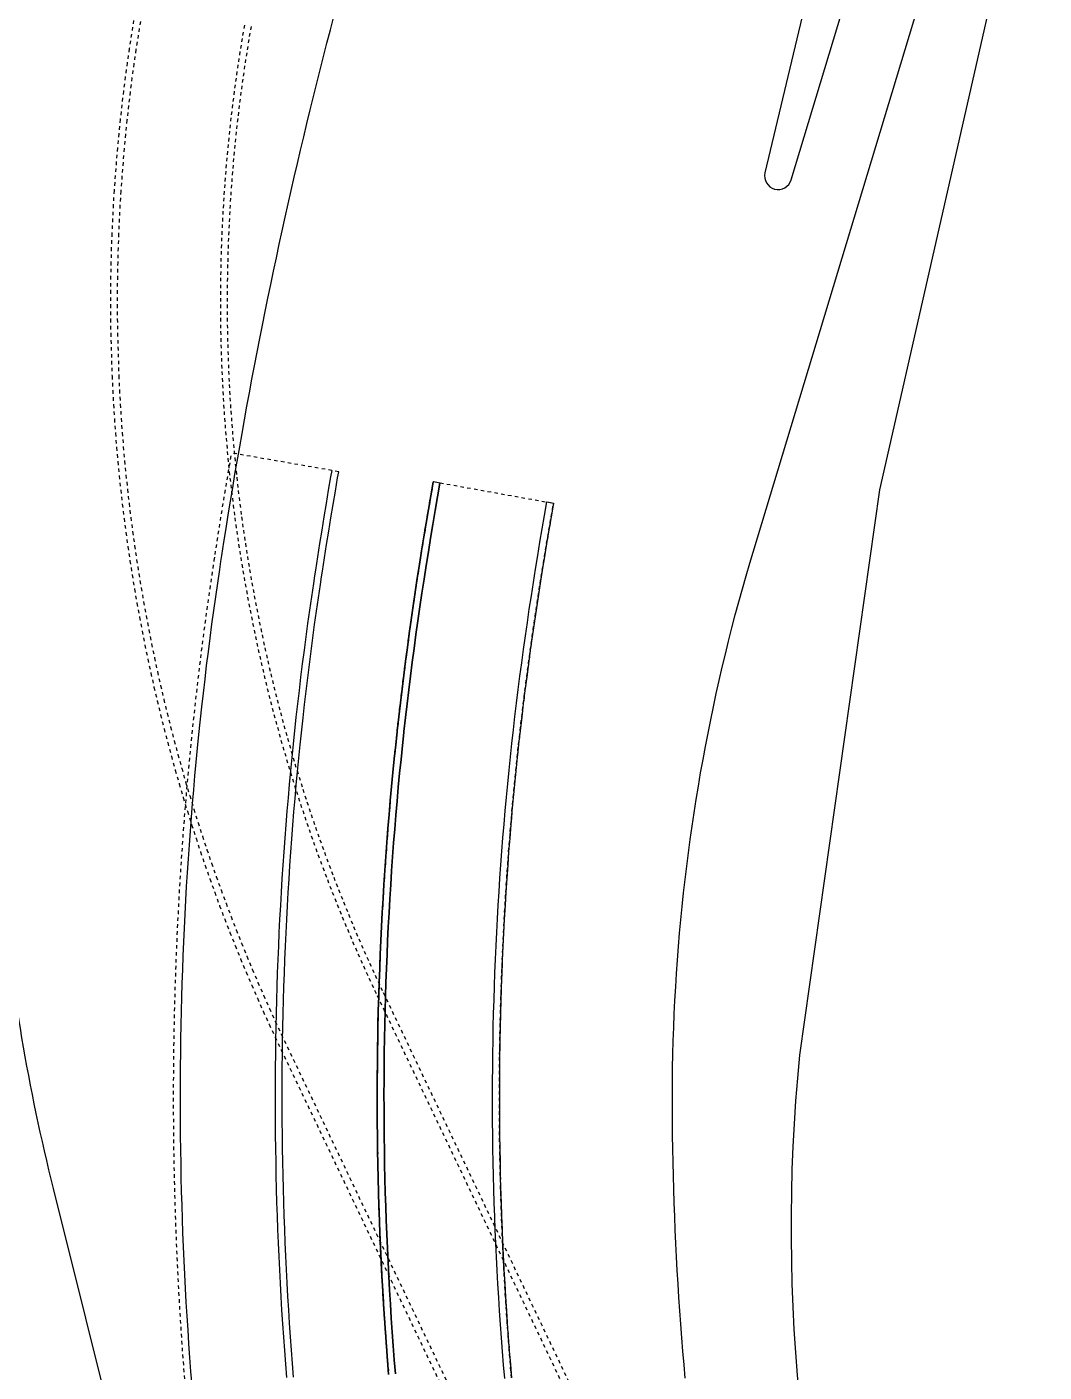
# Model space of a CAD drawing. Header units: millimetres. Extents: x 152904052 to 153933663, y 538271515 to 539240469.
# Drawn here: x 153545654 to 153546404, y 539110870 to 539111861 of the extents above; entities that cross this region are included whole.
import ezdxf

# ---------------------------------------------------------------- set-up
doc = ezdxf.new("R2010")
doc.units = ezdxf.units.MM
doc.linetypes.add('HIDDEN', pattern=[5.08, 2.54, -2.54])
doc.layers.add('BORD', color=7, linetype='Continuous')

msp = doc.modelspace()

# ---------------------------------------------------------------- linework, layer by layer
at = {"layer": 'BORD', "color": 137}
for points in [[(153546394.86, 539112576.9), (153546198.22, 539111753.14, 0.970823), (153546217.52, 539111747.93), (153546379.82, 539112284.89)], [(153546139.5, 539110865.24), (153546138.61, 539110875.16), (153546137.76, 539110885.08), (153546136.96, 539110895), (153546136.2, 539110904.93), (153546135.49, 539110914.86), (153546134.82, 539110924.79), (153546134.19, 539110934.73), (153546133.6, 539110944.67), (153546133.07, 539110954.61), (153546132.57, 539110964.55), (153546132.12, 539110974.5), (153546131.71, 539110984.45), (153546131.34, 539110994.39), (153546131.02, 539111004.35), (153546130.75, 539111014.3), (153546130.51, 539111024.25), (153546130.33, 539111034.2), (153546130.18, 539111044.16), (153546130.08, 539111054.11), (153546130.02, 539111064.07), (153546130.01, 539111074.01), (153546130.06, 539111083.94), (153546130.19, 539111093.87), (153546130.38, 539111103.8), (153546130.65, 539111113.72), (153546130.99, 539111123.65), (153546131.4, 539111133.57), (153546131.87, 539111143.48), (153546132.42, 539111153.4), (153546133.05, 539111163.31), (153546133.74, 539111173.21), (153546134.5, 539111183.11), (153546135.33, 539111193), (153546136.24, 539111202.89), (153546137.21, 539111212.77), (153546138.25, 539111222.65), (153546139.37, 539111232.51), (153546140.56, 539111242.37), (153546141.81, 539111252.22), (153546143.14, 539111262.06), (153546144.53, 539111271.89), (153546146, 539111281.71), (153546147.54, 539111291.52), (153546149.14, 539111301.31), (153546150.82, 539111311.1), (153546152.57, 539111320.87), (153546154.38, 539111330.63), (153546156.27, 539111340.38), (153546158.23, 539111350.12), (153546160.25, 539111359.84), (153546162.35, 539111369.54), (153546164.51, 539111379.23), (153546166.74, 539111388.9), (153546169.05, 539111398.56), (153546171.42, 539111408.2), (153546173.86, 539111417.83), (153546176.36, 539111427.43), (153546178.94, 539111437.02), (153546181.59, 539111446.59), (153546184.3, 539111456.14), (153546187.08, 539111465.68), (153546189.46, 539111473.64), (153546419.79, 539112235.66, -0.926493)], [(153546430.71, 539112171.11), (153546282.7, 539111519.63), (153546223.6, 539111103.17, 0.10344), (153546281.84, 539110570.89)]]:
    msp.add_lwpolyline(points, format="xyb", dxfattribs=at)
for points in [[(153545810.25, 539111545.8), (153545811.18, 539111551.16), (153545812.94, 539111561.16), (153545814.73, 539111571.14), (153545816.55, 539111581.12), (153545818.39, 539111591.1), (153545820.26, 539111601.07), (153545822.15, 539111611.04), (153545824.08, 539111621), (153545826.02, 539111630.96), (153545828, 539111640.91), (153545830, 539111650.86), (153545832.02, 539111660.8), (153545834.08, 539111670.73), (153545836.16, 539111680.66), (153545838.26, 539111690.59), (153545840.39, 539111700.51), (153545842.55, 539111710.42), (153545844.74, 539111720.33), (153545846.95, 539111730.23), (153545849.18, 539111740.12), (153545851.45, 539111750.01), (153545853.74, 539111759.9), (153545856.05, 539111769.78), (153545858.39, 539111779.65), (153545860.76, 539111789.51), (153545863.15, 539111799.37), (153545865.57, 539111809.23), (153545868.02, 539111819.07), (153545870.49, 539111828.91), (153545872.99, 539111838.74), (153545875.51, 539111848.57), (153545878.06, 539111858.39), (153545880.64, 539111868.2)], [(153545776.1, 539110860.04), (153545775.29, 539110870.22), (153545774.53, 539110880.41), (153545773.8, 539110890.59), (153545773.11, 539110900.78), (153545772.47, 539110910.98), (153545771.86, 539110921.17), (153545771.29, 539110931.37), (153545770.76, 539110941.57), (153545770.27, 539110951.78), (153545769.82, 539110961.98), (153545769.41, 539110972.19), (153545769.04, 539110982.39), (153545768.72, 539110992.6), (153545768.43, 539111002.81), (153545768.18, 539111013.02), (153545767.96, 539111023.24), (153545767.79, 539111033.45), (153545767.66, 539111043.66), (153545767.57, 539111053.88), (153545767.52, 539111064.09), (153545767.51, 539111074.3), (153545767.54, 539111084.52), (153545767.61, 539111094.73), (153545767.71, 539111104.95), (153545767.86, 539111115.16), (153545768.05, 539111125.37), (153545768.28, 539111135.58), (153545768.54, 539111145.79), (153545768.85, 539111156), (153545769.2, 539111166.21), (153545769.58, 539111176.42), (153545770.01, 539111186.62), (153545770.47, 539111196.83), (153545770.98, 539111207.03), (153545771.52, 539111217.23), (153545772.11, 539111227.43), (153545772.73, 539111237.62), (153545773.4, 539111247.81), (153545774.1, 539111258), (153545774.85, 539111268.19), (153545775.63, 539111278.38), (153545776.45, 539111288.56), (153545777.32, 539111298.73), (153545778.22, 539111308.91), (153545779.16, 539111319.08), (153545780.14, 539111329.25), (153545781.16, 539111339.41), (153545783.32, 539111359.72), (153545784.46, 539111369.87), (153545785.64, 539111380.02), (153545786.86, 539111390.16), (153545788.12, 539111400.3), (153545789.42, 539111410.43), (153545790.76, 539111420.55), (153545792.13, 539111430.68), (153545793.55, 539111440.79), (153545796.49, 539111460.98), (153545797.37, 539111466.74), (153545798.03, 539111471.1), (153545799.58, 539111481.1), (153545801.16, 539111491.12), (153545802.76, 539111501.14), (153545804.39, 539111511.15), (153545806.05, 539111521.16), (153545807.73, 539111531.17), (153545810.23, 539111545.8)], [(153545845.87, 539110865.7), (153545845.09, 539110875.61), (153545844.34, 539110885.52), (153545843.63, 539110895.44), (153545842.96, 539110905.36), (153545842.33, 539110915.28), (153545841.74, 539110925.2), (153545841.19, 539110935.13), (153545840.67, 539110945.06), (153545840.2, 539110954.99), (153545839.76, 539110964.92), (153545839.36, 539110974.85), (153545839, 539110984.79), (153545838.68, 539110994.73), (153545838.4, 539111004.66), (153545838.16, 539111014.6), (153545837.95, 539111024.54), (153545837.79, 539111034.48), (153545837.66, 539111044.42), (153545837.57, 539111054.36), (153545837.52, 539111064.31), (153545837.51, 539111074.25), (153545837.54, 539111084.19), (153545837.6, 539111094.13), (153545837.71, 539111104.07), (153545837.85, 539111114.01), (153545838.03, 539111123.95), (153545838.26, 539111133.89), (153545838.52, 539111143.83), (153545838.81, 539111153.77), (153545839.15, 539111163.7), (153545839.53, 539111173.64), (153545839.94, 539111183.57), (153545840.39, 539111193.5), (153545840.89, 539111203.43), (153545841.42, 539111213.36), (153545841.99, 539111223.28), (153545842.59, 539111233.2), (153545843.24, 539111243.13), (153545843.93, 539111253.04), (153545844.65, 539111262.96), (153545845.41, 539111272.87), (153545846.21, 539111282.78), (153545847.05, 539111292.69), (153545847.93, 539111302.59), (153545848.85, 539111312.49), (153545849.8, 539111322.38), (153545850.79, 539111332.21), (153545852.91, 539111352.11), (153545854.01, 539111361.93), (153545855.16, 539111371.8), (153545856.35, 539111381.67), (153545857.57, 539111391.54), (153545858.83, 539111401.4), (153545860.13, 539111411.25), (153545861.47, 539111421.11), (153545862.84, 539111430.88), (153545865.74, 539111450.7), (153545866.57, 539111456.23), (153545867.22, 539111460.46), (153545868.74, 539111470.31), (153545870.29, 539111480.15), (153545871.86, 539111489.98), (153545873.47, 539111499.81), (153545875.09, 539111509.64), (153545876.75, 539111519.46), (153545878.42, 539111529.28), (153545879.21, 539111533.82)], [(153545850.85, 539110866.1), (153545850.07, 539110875.99), (153545849.33, 539110885.89), (153545848.62, 539110895.79), (153545847.95, 539110905.69), (153545847.32, 539110915.59), (153545846.73, 539110925.49), (153545846.18, 539110935.4), (153545845.67, 539110945.31), (153545845.19, 539110955.22), (153545844.76, 539110965.13), (153545844.36, 539110975.05), (153545844, 539110984.96), (153545843.68, 539110994.88), (153545843.4, 539111004.8), (153545843.16, 539111014.71), (153545842.95, 539111024.63), (153545842.79, 539111034.56), (153545842.66, 539111044.48), (153545842.57, 539111054.4), (153545842.52, 539111064.32), (153545842.51, 539111074.24), (153545842.54, 539111084.16), (153545842.6, 539111094.09), (153545842.71, 539111104.01), (153545842.85, 539111113.93), (153545843.03, 539111123.85), (153545843.25, 539111133.77), (153545843.51, 539111143.69), (153545843.81, 539111153.61), (153545844.15, 539111163.52), (153545844.52, 539111173.44), (153545844.94, 539111183.35), (153545845.39, 539111193.26), (153545845.88, 539111203.17), (153545846.41, 539111213.08), (153545846.98, 539111222.99), (153545847.58, 539111232.89), (153545848.23, 539111242.79), (153545848.91, 539111252.69), (153545849.64, 539111262.58), (153545850.4, 539111272.48), (153545851.2, 539111282.37), (153545852.04, 539111292.25), (153545852.91, 539111302.14), (153545853.83, 539111312.02), (153545854.78, 539111321.89), (153545855.76, 539111331.69), (153545857.88, 539111351.57), (153545858.98, 539111361.36), (153545860.12, 539111371.21), (153545861.31, 539111381.07), (153545862.53, 539111390.91), (153545863.79, 539111400.75), (153545865.09, 539111410.59), (153545866.43, 539111420.42), (153545867.79, 539111430.18), (153545870.68, 539111449.97), (153545871.51, 539111455.48), (153545872.16, 539111459.7), (153545873.68, 539111469.53), (153545875.23, 539111479.36), (153545876.8, 539111489.18), (153545878.4, 539111499), (153545880.02, 539111508.81), (153545881.68, 539111518.62), (153545883.35, 539111528.43), (153545884.14, 539111532.96)], [(153545920.93, 539110868), (153545920.1, 539110878.29), (153545919.32, 539110888.59), (153545918.57, 539110898.88), (153545917.87, 539110909.18), (153545917.22, 539110919.48), (153545916.6, 539110929.79), (153545916.03, 539110940.09), (153545915.5, 539110950.4), (153545915.02, 539110960.72), (153545914.57, 539110971.03), (153545914.17, 539110981.34), (153545913.82, 539110991.66), (153545913.5, 539111001.98), (153545913.23, 539111012.3), (153545913, 539111022.62), (153545912.82, 539111032.94), (153545912.68, 539111043.26), (153545912.58, 539111053.58), (153545912.52, 539111063.91), (153545912.51, 539111074.23), (153545912.54, 539111084.55), (153545912.61, 539111094.88), (153545912.73, 539111105.2), (153545912.89, 539111115.52), (153545913.09, 539111125.84), (153545913.34, 539111136.16), (153545913.62, 539111146.48), (153545913.96, 539111156.8), (153545914.33, 539111167.11), (153545914.75, 539111177.43), (153545915.21, 539111187.74), (153545915.71, 539111198.05), (153545916.26, 539111208.36), (153545916.84, 539111218.67), (153545917.48, 539111228.97), (153545918.15, 539111239.27), (153545918.87, 539111249.57), (153545919.63, 539111259.86), (153545920.43, 539111270.15), (153545921.28, 539111280.44), (153545922.17, 539111290.73), (153545923.1, 539111301.01), (153545924.08, 539111311.28), (153545925.09, 539111321.56), (153545926.15, 539111331.82), (153545927.19, 539111341.44), (153545927.27, 539111342.16), (153545928.4, 539111352.35), (153545929.59, 539111362.59), (153545930.82, 539111372.83), (153545932.09, 539111383.06), (153545933.4, 539111393.29), (153545934.75, 539111403.5), (153545936.14, 539111413.7), (153545937.56, 539111423.9), (153545939.03, 539111434.08), (153545940.53, 539111444.26), (153545942.07, 539111454.42), (153545943.64, 539111464.58), (153545945.25, 539111474.73), (153545946.89, 539111484.87), (153545948.57, 539111494.99), (153545950.29, 539111505.11), (153545952.03, 539111515.22), (153545953.81, 539111525.32), (153545953.87, 539111525.65), (153545953.81, 539111525.32), (153545952.03, 539111515.22), (153545950.29, 539111505.11), (153545948.57, 539111494.99), (153545946.89, 539111484.87), (153545945.25, 539111474.73), (153545943.64, 539111464.58), (153545942.07, 539111454.42), (153545940.53, 539111444.26), (153545939.03, 539111434.08), (153545937.56, 539111423.9), (153545936.14, 539111413.7), (153545934.75, 539111403.5), (153545933.4, 539111393.29), (153545932.09, 539111383.06), (153545930.82, 539111372.83), (153545929.59, 539111362.59), (153545928.4, 539111352.35), (153545927.27, 539111342.16), (153545927.19, 539111341.44), (153545926.15, 539111331.82), (153545925.09, 539111321.56), (153545924.08, 539111311.28), (153545923.1, 539111301.01), (153545922.17, 539111290.73), (153545921.28, 539111280.44), (153545920.43, 539111270.15), (153545919.63, 539111259.86), (153545918.87, 539111249.57), (153545918.15, 539111239.27), (153545917.48, 539111228.97), (153545916.84, 539111218.67), (153545916.26, 539111208.36), (153545915.71, 539111198.05), (153545915.21, 539111187.74), (153545914.75, 539111177.43), (153545914.33, 539111167.11), (153545913.96, 539111156.8), (153545913.62, 539111146.48), (153545913.34, 539111136.16), (153545913.09, 539111125.84), (153545912.89, 539111115.52), (153545912.73, 539111105.2), (153545912.61, 539111094.88), (153545912.54, 539111084.55), (153545912.51, 539111074.23), (153545912.52, 539111063.91), (153545912.58, 539111053.58), (153545912.68, 539111043.26), (153545912.82, 539111032.94), (153545913, 539111022.62), (153545913.23, 539111012.3), (153545913.5, 539111001.98), (153545913.82, 539110991.66), (153545914.17, 539110981.34), (153545914.57, 539110971.03), (153545915.02, 539110960.72), (153545915.5, 539110950.4), (153545916.03, 539110940.09), (153545916.6, 539110929.79), (153545917.22, 539110919.48), (153545917.87, 539110909.18), (153545918.57, 539110898.88), (153545919.32, 539110888.59), (153545920.1, 539110878.29), (153545920.93, 539110868)], [(153545925.92, 539110868.42), (153545925.09, 539110878.68), (153545924.3, 539110888.96), (153545923.56, 539110899.23), (153545922.86, 539110909.51), (153545922.21, 539110919.79), (153545921.59, 539110930.08), (153545921.02, 539110940.36), (153545920.5, 539110950.65), (153545920.01, 539110960.94), (153545919.57, 539110971.23), (153545919.17, 539110981.53), (153545918.81, 539110991.82), (153545918.5, 539111002.12), (153545918.23, 539111012.42), (153545918, 539111022.72), (153545917.82, 539111033.02), (153545917.68, 539111043.32), (153545917.58, 539111053.62), (153545917.52, 539111063.92), (153545917.51, 539111074.23), (153545917.54, 539111084.53), (153545917.61, 539111094.83), (153545917.73, 539111105.13), (153545917.89, 539111115.43), (153545918.09, 539111125.73), (153545918.33, 539111136.03), (153545918.62, 539111146.33), (153545918.95, 539111156.63), (153545919.33, 539111166.92), (153545919.74, 539111177.22), (153545920.2, 539111187.51), (153545920.7, 539111197.8), (153545921.25, 539111208.08), (153545921.84, 539111218.37), (153545922.47, 539111228.65), (153545923.14, 539111238.93), (153545923.86, 539111249.21), (153545924.62, 539111259.48), (153545925.42, 539111269.75), (153545926.26, 539111280.02), (153545927.15, 539111290.29), (153545928.08, 539111300.55), (153545929.05, 539111310.8), (153545930.07, 539111321.05), (153545931.13, 539111331.3), (153545932.16, 539111340.9), (153545932.24, 539111341.61), (153545933.37, 539111351.78), (153545934.56, 539111362.01), (153545935.78, 539111372.23), (153545937.05, 539111382.44), (153545938.36, 539111392.64), (153545939.7, 539111402.83), (153545941.09, 539111413.02), (153545942.51, 539111423.19), (153545943.97, 539111433.36), (153545945.47, 539111443.52), (153545947.01, 539111453.67), (153545948.58, 539111463.81), (153545950.19, 539111473.94), (153545951.83, 539111484.06), (153545953.5, 539111494.17), (153545955.22, 539111504.27), (153545956.96, 539111514.36), (153545958.74, 539111524.45), (153545958.79, 539111524.77), (153545958.74, 539111524.45), (153545956.96, 539111514.36), (153545955.22, 539111504.27), (153545953.5, 539111494.17), (153545951.83, 539111484.06), (153545950.19, 539111473.94), (153545948.58, 539111463.81), (153545947.01, 539111453.67), (153545945.47, 539111443.52), (153545943.97, 539111433.36), (153545942.51, 539111423.19), (153545941.09, 539111413.02), (153545939.7, 539111402.83), (153545938.36, 539111392.64), (153545937.05, 539111382.44), (153545935.78, 539111372.23), (153545934.56, 539111362.01), (153545933.37, 539111351.78), (153545932.24, 539111341.61), (153545932.16, 539111340.9), (153545931.13, 539111331.3), (153545930.07, 539111321.05), (153545929.05, 539111310.8), (153545928.08, 539111300.55), (153545927.15, 539111290.29), (153545926.26, 539111280.02), (153545925.42, 539111269.75), (153545924.62, 539111259.48), (153545923.86, 539111249.21), (153545923.14, 539111238.93), (153545922.47, 539111228.65), (153545921.84, 539111218.37), (153545921.25, 539111208.08), (153545920.7, 539111197.8), (153545920.2, 539111187.51), (153545919.74, 539111177.22), (153545919.33, 539111166.92), (153545918.95, 539111156.63), (153545918.62, 539111146.33), (153545918.33, 539111136.03), (153545918.09, 539111125.73), (153545917.89, 539111115.43), (153545917.73, 539111105.13), (153545917.61, 539111094.83), (153545917.54, 539111084.53), (153545917.51, 539111074.23), (153545917.52, 539111063.92), (153545917.58, 539111053.62), (153545917.68, 539111043.32), (153545917.82, 539111033.02), (153545918, 539111022.72), (153545918.23, 539111012.42), (153545918.5, 539111002.12), (153545918.81, 539110991.82), (153545919.17, 539110981.53), (153545919.57, 539110971.23), (153545920.01, 539110960.94), (153545920.5, 539110950.65), (153545921.02, 539110940.36), (153545921.59, 539110930.08), (153545922.21, 539110919.79), (153545922.86, 539110909.51), (153545923.56, 539110899.23), (153545924.3, 539110888.96), (153545925.09, 539110878.68), (153545925.92, 539110868.42)], [(153546006.49, 539110865.07), (153546005.64, 539110875.01), (153546004.84, 539110884.94), (153546004.08, 539110894.88), (153546003.37, 539110904.83), (153546002.69, 539110914.77), (153546002.06, 539110924.72), (153546001.46, 539110934.67), (153546000.91, 539110944.63), (153546000.4, 539110954.58), (153545999.93, 539110964.54), (153545999.5, 539110974.5), (153545999.12, 539110984.46), (153545998.77, 539110994.42), (153545998.47, 539111004.39), (153545998.21, 539111014.35), (153545997.99, 539111024.32), (153545997.81, 539111034.29), (153545997.67, 539111044.25), (153545997.58, 539111054.22), (153545997.52, 539111064.19), (153545997.51, 539111074.16), (153545997.54, 539111084.13), (153545997.61, 539111094.1), (153545997.72, 539111104.06), (153545997.88, 539111114.03), (153545998.07, 539111124), (153545998.31, 539111133.96), (153545998.59, 539111143.93), (153545998.91, 539111153.89), (153545999.27, 539111163.86), (153545999.67, 539111173.82), (153546000.11, 539111183.77), (153546000.6, 539111193.73), (153546001.13, 539111203.69), (153546001.7, 539111213.64), (153546002.31, 539111223.59), (153546002.96, 539111233.54), (153546003.65, 539111243.48), (153546004.39, 539111253.42), (153546005.16, 539111263.36), (153546005.98, 539111273.3), (153546006.84, 539111283.23), (153546007.74, 539111293.16), (153546008.68, 539111303.08), (153546009.66, 539111313), (153546010.69, 539111322.92), (153546011.75, 539111332.82), (153546012.86, 539111342.74), (153546014.01, 539111352.64), (153546015.19, 539111362.54), (153546016.42, 539111372.43), (153546017.69, 539111382.32), (153546018.99, 539111392.21), (153546020.34, 539111402.09), (153546021.72, 539111411.96), (153546023.14, 539111421.83), (153546024.59, 539111431.7), (153546026.09, 539111441.56), (153546027.61, 539111451.41), (153546029.18, 539111461.26), (153546030.77, 539111471.11), (153546032.4, 539111480.95), (153546034.07, 539111490.78), (153546035.77, 539111500.61), (153546037.53, 539111510.63)], [(153546042.45, 539111509.74), (153546040.69, 539111499.75), (153546039, 539111489.94), (153546037.34, 539111480.12), (153546035.71, 539111470.3), (153546034.11, 539111460.47), (153546032.55, 539111450.64), (153546031.03, 539111440.8), (153546029.54, 539111430.96), (153546028.09, 539111421.11), (153546026.67, 539111411.26), (153546025.29, 539111401.4), (153546023.95, 539111391.54), (153546022.65, 539111381.68), (153546021.38, 539111371.81), (153546020.16, 539111361.93), (153546018.97, 539111352.05), (153546017.83, 539111342.17), (153546016.72, 539111332.27), (153546016.66, 539111331.74), (153546015.66, 539111322.39), (153546014.64, 539111312.5), (153546013.66, 539111302.6), (153546012.72, 539111292.69), (153546011.82, 539111282.79), (153546010.96, 539111272.88), (153546010.15, 539111262.96), (153546009.37, 539111253.04), (153546008.64, 539111243.12), (153546007.95, 539111233.2), (153546007.3, 539111223.27), (153546006.69, 539111213.34), (153546006.12, 539111203.41), (153546005.59, 539111193.48), (153546005.11, 539111183.54), (153546004.67, 539111173.6), (153546004.26, 539111163.66), (153546003.9, 539111153.72), (153546003.58, 539111143.78), (153546003.31, 539111133.84), (153546003.07, 539111123.89), (153546002.87, 539111113.94), (153546002.72, 539111104), (153546002.61, 539111094.05), (153546002.54, 539111084.1), (153546002.51, 539111074.15), (153546002.52, 539111064.21), (153546002.58, 539111054.26), (153546002.67, 539111044.31), (153546002.81, 539111034.36), (153546002.99, 539111024.42), (153546003.21, 539111014.47), (153546003.47, 539111004.53), (153546003.77, 539110994.58), (153546004.11, 539110984.64), (153546004.5, 539110974.7), (153546004.92, 539110964.76), (153546005.39, 539110954.83), (153546005.9, 539110944.89), (153546006.45, 539110934.96), (153546007.05, 539110925.03), (153546007.68, 539110915.1), (153546008.35, 539110905.18), (153546009.07, 539110895.25), (153546009.83, 539110885.34), (153546010.63, 539110875.42), (153546011.47, 539110865.51)]]:
    msp.add_lwpolyline(points, dxfattribs=at)
at = {"layer": 'BORD', "color": 133, "linetype": 'HIDDEN'}
for points in [[(153545733.07, 539111865.34), (153545729.8, 539111844.58), (153545728.29, 539111834.16), (153545726.87, 539111823.74), (153545725.54, 539111813.29), (153545723.13, 539111792.42), (153545722.05, 539111781.94), (153545721.07, 539111771.45), (153545718.63, 539111740.03), (153545717.99, 539111729.5), (153545716.97, 539111708.51), (153545716.59, 539111697.99), (153545716.3, 539111687.47), (153545716.1, 539111676.95), (153545715.98, 539111666.44), (153545715.95, 539111655.92), (153545716.01, 539111645.4), (153545716.16, 539111634.86), (153545717.12, 539111603.36), (153545717.62, 539111592.83), (153545718.2, 539111582.33), (153545718.87, 539111571.83), (153545719.62, 539111561.34), (153545720.47, 539111550.86), (153545721.4, 539111540.38), (153545722.41, 539111529.91), (153545723.52, 539111519.45), (153545724.71, 539111509), (153545725.99, 539111498.56), (153545727.35, 539111488.13), (153545728.8, 539111477.71), (153545730.34, 539111467.3), (153545731.96, 539111456.91), (153545733.67, 539111446.53), (153545735.47, 539111436.17), (153545737.35, 539111425.82), (153545739.32, 539111415.49), (153545741.37, 539111405.17), (153545743.51, 539111394.87), (153545745.73, 539111384.59), (153545748.04, 539111374.33), (153545750.44, 539111364.09), (153545752.92, 539111353.86), (153545755.48, 539111343.66), (153545758.13, 539111333.48), (153545760.86, 539111323.33), (153545763.68, 539111313.19), (153545766.58, 539111303.08), (153545769.57, 539111292.99), (153545772.63, 539111282.93), (153545775.79, 539111272.9), (153545779.02, 539111262.89), (153545782.34, 539111252.91), (153545785.74, 539111242.95), (153545789.22, 539111233.03), (153545792.79, 539111223.13), (153545796.44, 539111213.27), (153545800.17, 539111203.43), (153545803.98, 539111193.63), (153545807.87, 539111183.86), (153545811.84, 539111174.12), (153545815.9, 539111164.41), (153545820.03, 539111154.74), (153545824.24, 539111145.1), (153545828.54, 539111135.5), (153545832.91, 539111125.93), (153545837.33, 539111116.47), (153545841.76, 539111107.17), (153545846.06, 539111098.14), (153546285.04, 539110177.43)], [(153545738.01, 539111864.53), (153545734.75, 539111843.83), (153545733.24, 539111833.46), (153545731.83, 539111823.08), (153545730.5, 539111812.69), (153545728.1, 539111791.87), (153545727.03, 539111781.45), (153545726.05, 539111771.02), (153545723.62, 539111739.68), (153545722.98, 539111729.23), (153545721.97, 539111708.3), (153545721.59, 539111697.83), (153545721.3, 539111687.35), (153545721.1, 539111676.88), (153545720.98, 539111666.4), (153545720.95, 539111655.92), (153545721.01, 539111645.45), (153545721.16, 539111634.97), (153545722.12, 539111603.56), (153545722.61, 539111593.09), (153545723.19, 539111582.63), (153545723.86, 539111572.17), (153545724.61, 539111561.72), (153545725.45, 539111551.28), (153545726.38, 539111540.84), (153545727.39, 539111530.42), (153545728.49, 539111520), (153545729.68, 539111509.59), (153545730.95, 539111499.19), (153545732.31, 539111488.8), (153545733.75, 539111478.42), (153545735.28, 539111468.06), (153545736.9, 539111457.7), (153545738.6, 539111447.37), (153545740.39, 539111437.04), (153545742.27, 539111426.74), (153545744.23, 539111416.44), (153545746.27, 539111406.17), (153545748.4, 539111395.91), (153545750.62, 539111385.67), (153545752.92, 539111375.45), (153545755.3, 539111365.24), (153545757.77, 539111355.06), (153545760.32, 539111344.9), (153545762.96, 539111334.76), (153545765.68, 539111324.65), (153545768.49, 539111314.55), (153545771.38, 539111304.48), (153545774.35, 539111294.43), (153545777.41, 539111284.41), (153545780.55, 539111274.42), (153545783.77, 539111264.45), (153545787.08, 539111254.5), (153545790.46, 539111244.59), (153545793.93, 539111234.7), (153545797.49, 539111224.85), (153545801.12, 539111215.02), (153545804.83, 539111205.22), (153545808.63, 539111195.46), (153545812.51, 539111185.73), (153545816.46, 539111176.02), (153545820.5, 539111166.36), (153545824.62, 539111156.72), (153545828.82, 539111147.12), (153545833.09, 539111137.56), (153545837.45, 539111128.03), (153545841.86, 539111118.6), (153545846.27, 539111109.32), (153546289.55, 539110179.58)], [(153545814.63, 539111861.79), (153545812.98, 539111852.08), (153545811.41, 539111842.36), (153545809.92, 539111832.63), (153545808.5, 539111822.89), (153545807.17, 539111813.13), (153545805.93, 539111803.36), (153545804.76, 539111793.59), (153545803.67, 539111783.8), (153545802.67, 539111774), (153545801.74, 539111764.2), (153545800.9, 539111754.39), (153545800.14, 539111744.57), (153545799.46, 539111734.75), (153545798.86, 539111724.92), (153545798.34, 539111715.09), (153545797.91, 539111705.25), (153545797.55, 539111695.41), (153545797.28, 539111685.57), (153545797.09, 539111675.73), (153545796.98, 539111665.88), (153545796.96, 539111656.03), (153545797.01, 539111646.19), (153545797.15, 539111636.34), (153545797.37, 539111626.5), (153545797.67, 539111616.66), (153545798.05, 539111606.82), (153545798.51, 539111596.98), (153545799.06, 539111587.15), (153545799.68, 539111577.32), (153545800.39, 539111567.5), (153545801.18, 539111557.69), (153545802.05, 539111547.88), (153545803, 539111538.08), (153545804.04, 539111528.29), (153545805.15, 539111518.5), (153545807.62, 539111498.97), (153545808.98, 539111489.21), (153545810.42, 539111479.47), (153545811.94, 539111469.75), (153545813.54, 539111460.03), (153545815.22, 539111450.33), (153545816.98, 539111440.64), (153545818.82, 539111430.97), (153545820.75, 539111421.31), (153545822.75, 539111411.67), (153545824.83, 539111402.05), (153545826.99, 539111392.44), (153545829.23, 539111382.85), (153545831.55, 539111373.28), (153545833.95, 539111363.73), (153545836.43, 539111354.2), (153545838.99, 539111344.7), (153545841.63, 539111335.21), (153545844.35, 539111325.74), (153545847.14, 539111316.3), (153545852.96, 539111297.49), (153545855.99, 539111288.12), (153545859.1, 539111278.78), (153545862.28, 539111269.46), (153545865.54, 539111260.17), (153545868.88, 539111250.91), (153545875.78, 539111232.46), (153545879.35, 539111223.29), (153545883, 539111214.14), (153545886.71, 539111205.02), (153545890.51, 539111195.94), (153545894.38, 539111186.88), (153545898.32, 539111177.86), (153545902.34, 539111168.87), (153545906.44, 539111159.92), (153545910.61, 539111150.98), (153545912.46, 539111147.09), (153546358.15, 539110212.29)], [(153545819.56, 539111860.93), (153545817.91, 539111851.26), (153545816.35, 539111841.58), (153545814.86, 539111831.89), (153545813.46, 539111822.19), (153545812.13, 539111812.47), (153545810.89, 539111802.75), (153545809.72, 539111793.01), (153545808.64, 539111783.27), (153545807.64, 539111773.51), (153545806.72, 539111763.75), (153545805.88, 539111753.98), (153545805.12, 539111744.21), (153545804.45, 539111734.43), (153545803.85, 539111724.64), (153545803.34, 539111714.85), (153545802.9, 539111705.05), (153545802.55, 539111695.25), (153545802.28, 539111685.45), (153545802.09, 539111675.65), (153545801.98, 539111665.85), (153545801.96, 539111656.04), (153545802.01, 539111646.24), (153545802.15, 539111636.43), (153545802.36, 539111626.63), (153545802.66, 539111616.83), (153545803.04, 539111607.03), (153545803.5, 539111597.24), (153545804.05, 539111587.45), (153545804.67, 539111577.66), (153545805.38, 539111567.88), (153545806.16, 539111558.11), (153545807.03, 539111548.34), (153545807.98, 539111538.58), (153545809.01, 539111528.83), (153545810.12, 539111519.1), (153545812.58, 539111499.63), (153545813.93, 539111489.92), (153545815.36, 539111480.23), (153545816.88, 539111470.54), (153545818.47, 539111460.86), (153545820.14, 539111451.2), (153545821.9, 539111441.56), (153545823.73, 539111431.92), (153545825.65, 539111422.31), (153545827.64, 539111412.71), (153545829.71, 539111403.12), (153545831.87, 539111393.56), (153545834.1, 539111384.01), (153545836.41, 539111374.48), (153545838.8, 539111364.97), (153545841.27, 539111355.48), (153545843.82, 539111346.02), (153545846.44, 539111336.57), (153545849.15, 539111327.14), (153545851.93, 539111317.75), (153545857.73, 539111299), (153545860.74, 539111289.68), (153545863.84, 539111280.38), (153545867.01, 539111271.1), (153545870.25, 539111261.85), (153545873.57, 539111252.63), (153545880.46, 539111234.25), (153545884, 539111225.12), (153545887.63, 539111216.01), (153545891.34, 539111206.93), (153545895.11, 539111197.88), (153545898.97, 539111188.87), (153545902.9, 539111179.88), (153545906.9, 539111170.93), (153545910.98, 539111162.01), (153545915.14, 539111153.11), (153545916.98, 539111149.23), (153546362.66, 539110214.44)], [(153545771.12, 539110859.63), (153545770.31, 539110869.84), (153545769.54, 539110880.04), (153545768.81, 539110890.25), (153545768.12, 539110900.46), (153545767.48, 539110910.67), (153545766.87, 539110920.89), (153545766.3, 539110931.1), (153545765.77, 539110941.32), (153545765.28, 539110951.55), (153545764.83, 539110961.77), (153545764.42, 539110972), (153545764.05, 539110982.22), (153545763.72, 539110992.45), (153545763.43, 539111002.68), (153545763.18, 539111012.91), (153545762.97, 539111023.14), (153545762.79, 539111033.38), (153545762.66, 539111043.61), (153545762.57, 539111053.84), (153545762.52, 539111064.07), (153545762.51, 539111074.31), (153545762.54, 539111084.54), (153545762.61, 539111094.78), (153545762.71, 539111105.01), (153545762.86, 539111115.24), (153545763.05, 539111125.47), (153545763.28, 539111135.7), (153545763.54, 539111145.93), (153545763.85, 539111156.16), (153545764.2, 539111166.39), (153545764.59, 539111176.62), (153545765.01, 539111186.84), (153545765.48, 539111197.07), (153545765.99, 539111207.29), (153545766.53, 539111217.51), (153545767.12, 539111227.72), (153545767.74, 539111237.94), (153545768.41, 539111248.15), (153545769.12, 539111258.36), (153545769.86, 539111268.57), (153545770.65, 539111278.77), (153545771.47, 539111288.97), (153545772.33, 539111299.17), (153545773.24, 539111309.36), (153545774.18, 539111319.55), (153545775.17, 539111329.74), (153545776.19, 539111339.92), (153545778.35, 539111360.27), (153545779.5, 539111370.44), (153545780.68, 539111380.61), (153545781.9, 539111390.77), (153545783.16, 539111400.92), (153545784.46, 539111411.07), (153545785.8, 539111421.22), (153545787.18, 539111431.36), (153545788.6, 539111441.5), (153545791.55, 539111461.72), (153545792.42, 539111467.49), (153545793.09, 539111471.85), (153545794.64, 539111481.87), (153545796.22, 539111491.91), (153545797.82, 539111501.94), (153545799.46, 539111511.96), (153545801.12, 539111521.99), (153545802.8, 539111532), (153545804.51, 539111542.02), (153545805.32, 539111546.66)], [(153545884.14, 539111532.96), (153545805.32, 539111546.66)], [(153545920.93, 539110868), (153545920.1, 539110878.29), (153545919.32, 539110888.59), (153545918.57, 539110898.88), (153545917.87, 539110909.18), (153545917.22, 539110919.48), (153545916.6, 539110929.79), (153545916.03, 539110940.09), (153545915.5, 539110950.4), (153545915.02, 539110960.72), (153545914.57, 539110971.03), (153545914.17, 539110981.34), (153545913.82, 539110991.66), (153545913.5, 539111001.98), (153545913.23, 539111012.3), (153545913, 539111022.62), (153545912.82, 539111032.94), (153545912.68, 539111043.26), (153545912.58, 539111053.58), (153545912.52, 539111063.91), (153545912.51, 539111074.23), (153545912.54, 539111084.55), (153545912.61, 539111094.88), (153545912.73, 539111105.2), (153545912.89, 539111115.52), (153545913.09, 539111125.84), (153545913.34, 539111136.16), (153545913.62, 539111146.48), (153545913.96, 539111156.8), (153545914.33, 539111167.11), (153545914.75, 539111177.43), (153545915.21, 539111187.74), (153545915.71, 539111198.05), (153545916.26, 539111208.36), (153545916.84, 539111218.67), (153545917.48, 539111228.97), (153545918.15, 539111239.27), (153545918.87, 539111249.57), (153545919.63, 539111259.86), (153545920.43, 539111270.15), (153545921.28, 539111280.44), (153545922.17, 539111290.73), (153545923.1, 539111301.01), (153545924.08, 539111311.28), (153545925.09, 539111321.56), (153545926.15, 539111331.82), (153545927.19, 539111341.44), (153545927.27, 539111342.16), (153545928.4, 539111352.35), (153545929.59, 539111362.59), (153545930.82, 539111372.83), (153545932.09, 539111383.06), (153545933.4, 539111393.29), (153545934.75, 539111403.5), (153545936.14, 539111413.7), (153545937.56, 539111423.9), (153545939.03, 539111434.08), (153545940.53, 539111444.26), (153545942.07, 539111454.42), (153545943.64, 539111464.58), (153545945.25, 539111474.73), (153545946.89, 539111484.87), (153545948.57, 539111494.99), (153545950.29, 539111505.11), (153545952.03, 539111515.22), (153545953.81, 539111525.32), (153545953.87, 539111525.65), (153545953.81, 539111525.32), (153545952.03, 539111515.22), (153545950.29, 539111505.11), (153545948.57, 539111494.99), (153545946.89, 539111484.87), (153545945.25, 539111474.73), (153545943.64, 539111464.58), (153545942.07, 539111454.42), (153545940.53, 539111444.26), (153545939.03, 539111434.08), (153545937.56, 539111423.9), (153545936.14, 539111413.7), (153545934.75, 539111403.5), (153545933.4, 539111393.29), (153545932.09, 539111383.06), (153545930.82, 539111372.83), (153545929.59, 539111362.59), (153545928.4, 539111352.35), (153545927.27, 539111342.16), (153545927.19, 539111341.44), (153545926.15, 539111331.82), (153545925.09, 539111321.56), (153545924.08, 539111311.28), (153545923.1, 539111301.01), (153545922.17, 539111290.73), (153545921.28, 539111280.44), (153545920.43, 539111270.15), (153545919.63, 539111259.86), (153545918.87, 539111249.57), (153545918.15, 539111239.27), (153545917.48, 539111228.97), (153545916.84, 539111218.67), (153545916.26, 539111208.36), (153545915.71, 539111198.05), (153545915.21, 539111187.74), (153545914.75, 539111177.43), (153545914.33, 539111167.11), (153545913.96, 539111156.8), (153545913.62, 539111146.48), (153545913.34, 539111136.16), (153545913.09, 539111125.84), (153545912.89, 539111115.52), (153545912.73, 539111105.2), (153545912.61, 539111094.88), (153545912.54, 539111084.55), (153545912.51, 539111074.23), (153545912.52, 539111063.91), (153545912.58, 539111053.58), (153545912.68, 539111043.26), (153545912.82, 539111032.94), (153545913, 539111022.62), (153545913.23, 539111012.3), (153545913.5, 539111001.98), (153545913.82, 539110991.66), (153545914.17, 539110981.34), (153545914.57, 539110971.03), (153545915.02, 539110960.72), (153545915.5, 539110950.4), (153545916.03, 539110940.09), (153545916.6, 539110929.79), (153545917.22, 539110919.48), (153545917.87, 539110909.18), (153545918.57, 539110898.88), (153545919.32, 539110888.59), (153545920.1, 539110878.29), (153545920.93, 539110868)], [(153545953.87, 539111525.65), (153546042.45, 539111509.74), (153546042.42, 539111509.56), (153546040.69, 539111499.75), (153546039, 539111489.94), (153546037.34, 539111480.12), (153546035.71, 539111470.3), (153546034.11, 539111460.47), (153546032.55, 539111450.64), (153546031.03, 539111440.8), (153546029.54, 539111430.96), (153546028.09, 539111421.11), (153546026.67, 539111411.26), (153546025.29, 539111401.4), (153546023.95, 539111391.54), (153546022.65, 539111381.68), (153546021.38, 539111371.81), (153546020.16, 539111361.93), (153546018.97, 539111352.05), (153546017.83, 539111342.17), (153546016.72, 539111332.27), (153546016.66, 539111331.74), (153546015.66, 539111322.39), (153546014.64, 539111312.5), (153546013.66, 539111302.6), (153546012.72, 539111292.69), (153546011.82, 539111282.79), (153546010.96, 539111272.88), (153546010.15, 539111262.96), (153546009.37, 539111253.04), (153546008.64, 539111243.12), (153546007.95, 539111233.2), (153546007.3, 539111223.27), (153546006.69, 539111213.34), (153546006.12, 539111203.41), (153546005.59, 539111193.48), (153546005.11, 539111183.54), (153546004.67, 539111173.6), (153546004.26, 539111163.66), (153546003.9, 539111153.72), (153546003.58, 539111143.78), (153546003.31, 539111133.84), (153546003.07, 539111123.89), (153546002.87, 539111113.94), (153546002.72, 539111104), (153546002.61, 539111094.05), (153546002.54, 539111084.1), (153546002.51, 539111074.15), (153546002.52, 539111064.21), (153546002.58, 539111054.26), (153546002.67, 539111044.31), (153546002.81, 539111034.36), (153546002.99, 539111024.42), (153546003.21, 539111014.47), (153546003.47, 539111004.53), (153546003.77, 539110994.58), (153546004.11, 539110984.64), (153546004.5, 539110974.7), (153546004.92, 539110964.76), (153546005.39, 539110954.83), (153546005.9, 539110944.89), (153546006.45, 539110934.96), (153546007.05, 539110925.03), (153546007.68, 539110915.1), (153546008.35, 539110905.18), (153546009.07, 539110895.25), (153546009.83, 539110885.34), (153546010.63, 539110875.42), (153546011.47, 539110865.51)], [(153546011.47, 539110865.51), (153546010.63, 539110875.42), (153546009.83, 539110885.34), (153546009.07, 539110895.25), (153546008.35, 539110905.18), (153546007.68, 539110915.1), (153546007.05, 539110925.03), (153546006.45, 539110934.96), (153546005.9, 539110944.89), (153546005.39, 539110954.83), (153546004.92, 539110964.76), (153546004.5, 539110974.7), (153546004.11, 539110984.64), (153546003.77, 539110994.58), (153546003.47, 539111004.53), (153546003.21, 539111014.47), (153546002.99, 539111024.42), (153546002.81, 539111034.36), (153546002.67, 539111044.31), (153546002.58, 539111054.26), (153546002.52, 539111064.21), (153546002.51, 539111074.15), (153546002.54, 539111084.1), (153546002.61, 539111094.05), (153546002.72, 539111104), (153546002.87, 539111113.94), (153546003.07, 539111123.89), (153546003.31, 539111133.84), (153546003.58, 539111143.78), (153546003.9, 539111153.72), (153546004.26, 539111163.66), (153546004.67, 539111173.6), (153546005.11, 539111183.54), (153546005.59, 539111193.48), (153546006.12, 539111203.41), (153546006.69, 539111213.34), (153546007.3, 539111223.27), (153546007.95, 539111233.2), (153546008.64, 539111243.12), (153546009.37, 539111253.04), (153546010.15, 539111262.96), (153546010.96, 539111272.88), (153546011.82, 539111282.79), (153546012.72, 539111292.69), (153546013.66, 539111302.6), (153546014.64, 539111312.5), (153546015.66, 539111322.39), (153546016.66, 539111331.74), (153546016.72, 539111332.27), (153546017.83, 539111342.17), (153546018.97, 539111352.05), (153546020.16, 539111361.93), (153546021.38, 539111371.81), (153546022.65, 539111381.68), (153546023.95, 539111391.54), (153546025.29, 539111401.4), (153546026.67, 539111411.26), (153546028.09, 539111421.11), (153546029.54, 539111430.96), (153546031.03, 539111440.8), (153546032.55, 539111450.64), (153546034.11, 539111460.47), (153546035.71, 539111470.3), (153546037.34, 539111480.12), (153546039, 539111489.94), (153546040.69, 539111499.75), (153546042.42, 539111509.56), (153546042.45, 539111509.74)]]:
    msp.add_lwpolyline(points, dxfattribs=at)
at = {"layer": 'BORD', "color": 137, "flags": 128}
for points in [[(153545953.87, 539111525.65), (153545958.79, 539111524.78)], [(153546037.53, 539111510.63), (153546042.46, 539111509.76)]]:
    msp.add_lwpolyline(points, dxfattribs=at)
at = {"layer": 'BORD', "color": 133, "ltscale": 10}
msp.add_lwpolyline([(153545793.07, 539110527.46), (153545674.01, 539111005.02, -0.039006), (153545636.25, 539111228.52)], format="xyb", dxfattribs=at)

doc.saveas('drawing.dxf')
